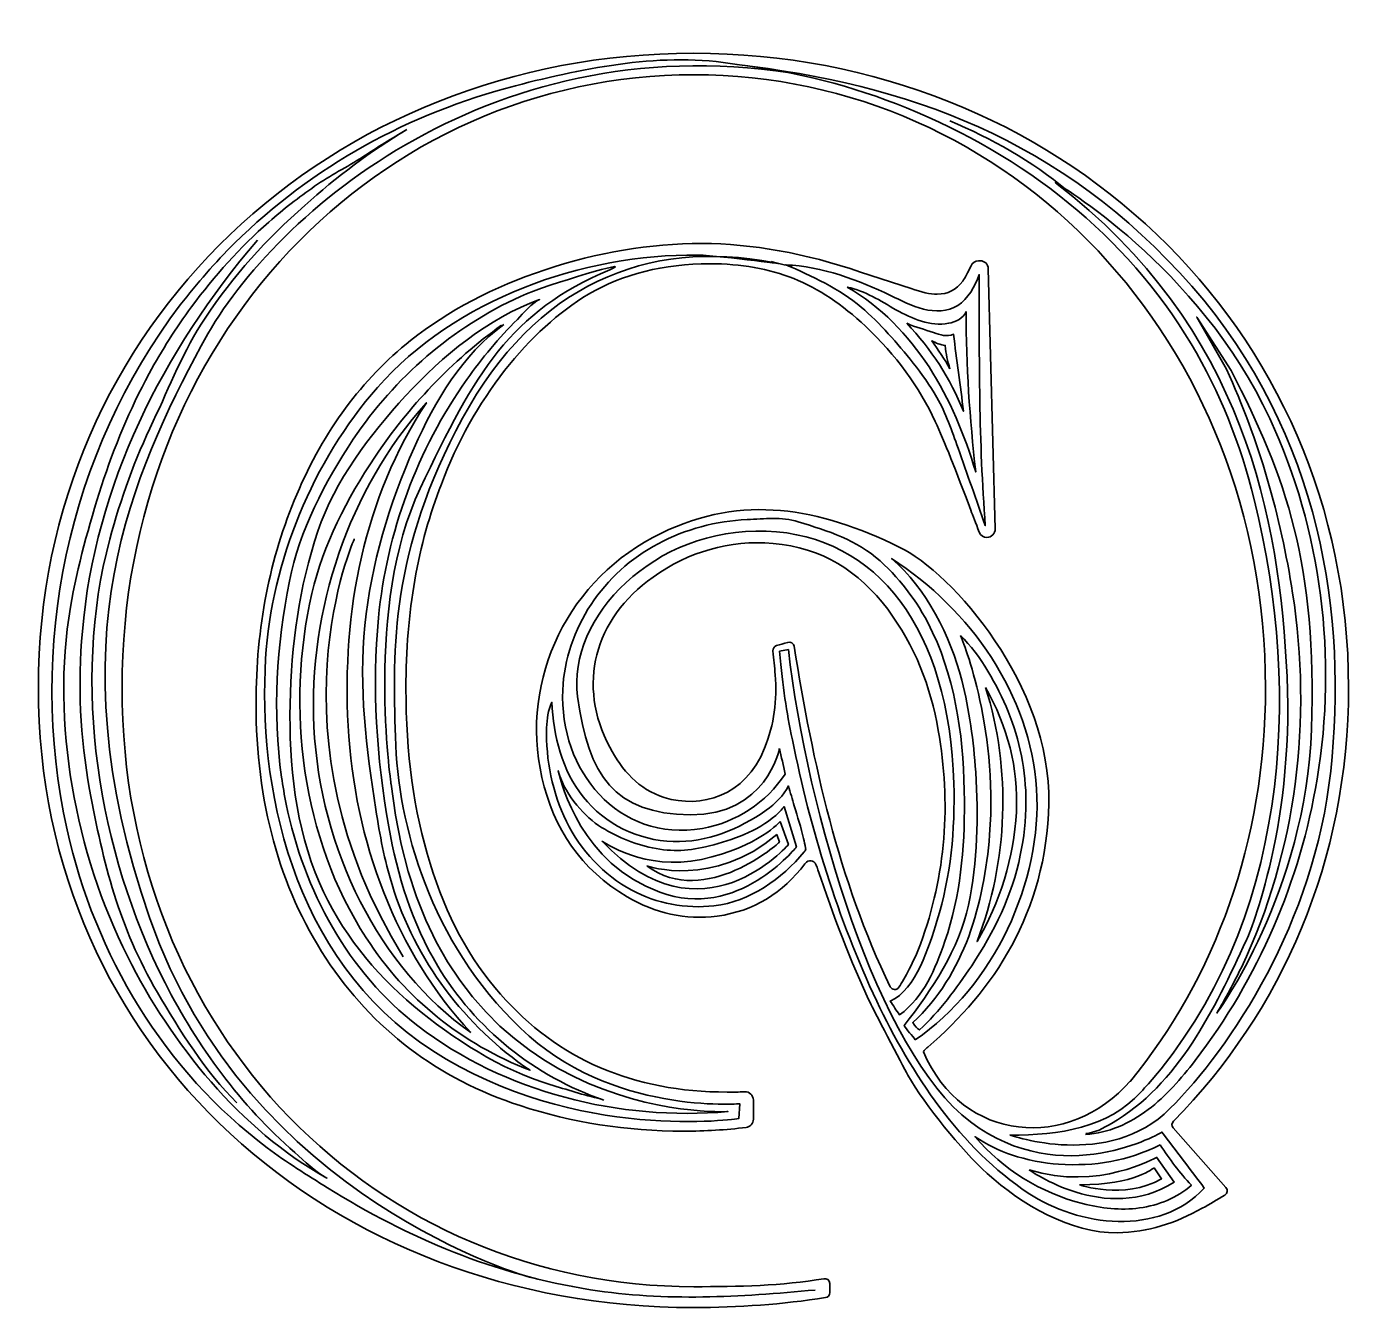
# Model space of a CAD drawing. Header units: inches. Extents: x 4.88 to 8.73, y 3.97 to 7.7.
import ezdxf

# ---------------------------------------------------------------- set-up
doc = ezdxf.new("R2010")
doc.units = ezdxf.units.IN
doc.header["$MEASUREMENT"] = 0
doc.layers.add('Layer 1', color=7, linetype='Continuous')

msp = doc.modelspace()

# ---------------------------------------------------------------- linework, layer by layer
at = {"layer": 'Layer 1', "color": 7, "lineweight": 35, "true_color": 0xffffff}
for points, knots in [([(6.3481, 4.0573), (6.3481, 4.0573), (5.5235, 4.2839), (5.2389, 5.1037), (4.9544, 5.9236), (5.1955, 6.4058), (5.3884, 6.7723), (5.5813, 7.1388), (6.2131, 7.7031), (7.1053, 7.5681)], [0, 0, 0, 0, 1, 1, 1, 2, 2, 2, 3, 3, 3, 3]), ([(6.9509, 7.5922), (6.7349, 7.6298), (6.513, 7.5835), (6.3047, 7.5304), (5.9961, 7.4504), (5.7135, 7.2961), (5.4858, 7.0713), (5.4289, 7.0154), (5.3769, 6.9546), (5.3277, 6.8919), (4.9997, 6.4598), (4.8792, 5.8917), (4.9978, 5.3613), (5.0788, 4.9976), (5.2823, 4.6572), (5.5813, 4.4353), (5.6373, 4.3929), (5.6971, 4.3553), (5.7569, 4.3186), (5.9932, 4.1711), (6.2459, 4.065), (6.5237, 4.0216), (6.7416, 3.9868), (6.9596, 4.0003), (7.1786, 4.0206)], [0, 0, 0, 0, 1, 1, 1, 2, 2, 2, 3, 3, 3, 4, 4, 4, 5, 5, 5, 6, 6, 6, 7, 7, 7, 8, 8, 8, 8]), ([(8.7333, 5.776), (8.7333, 6.8331), (7.8788, 7.625), (6.8236, 7.625), (5.7684, 7.625), (4.9139, 6.8331), (4.9139, 5.776), (4.9139, 4.7189), (5.7684, 3.9695), (6.8236, 3.9695), (6.9557, 3.9695), (7.084, 3.9791), (7.2084, 3.9984), (7.2152, 3.9994), (7.221, 4.0052), (7.221, 4.0129), (7.221, 4.0129), (7.221, 4.0399), (7.221, 4.0399), (7.221, 4.0495), (7.2123, 4.0553), (7.2036, 4.0534), (7.0831, 4.0331), (6.9548, 4.0302), (6.8246, 4.0302), (5.9044, 4.0302), (5.1579, 4.7633), (5.1579, 5.776), (5.1579, 6.7887), (5.9044, 7.5622), (6.8246, 7.5622), (7.7447, 7.5622), (8.4912, 6.7887), (8.4912, 5.776), (8.4912, 5.3246), (8.3427, 4.9301), (8.0977, 4.6292), (8.0977, 4.6292), (8.0977, 4.6302), (8.0977, 4.6302), (7.9183, 4.4247), (7.6077, 4.4488), (7.4939, 4.715), (7.4949, 4.716), (7.4949, 4.7179), (7.4959, 4.7189), (7.4997, 4.7218), (7.5026, 4.7256), (7.5065, 4.7285), (7.6965, 4.8915), (7.8527, 5.1192), (7.8595, 5.4384), (7.8672, 5.7818), (7.5788, 6.1107), (7.4235, 6.1859), (7.1882, 6.3007), (6.9673, 6.3412), (6.7301, 6.2264), (6.46, 6.0962), (6.3163, 5.803), (6.3819, 5.5146), (6.4156, 5.3651), (6.4957, 5.2455), (6.6307, 5.1664), (6.7117, 5.1192), (6.7995, 5.0979), (6.8931, 5.1105), (6.9992, 5.124), (7.084, 5.178), (7.1487, 5.2629), (7.1593, 5.2764), (7.1747, 5.2744), (7.1815, 5.259), (7.1834, 5.2551), (7.1843, 5.2503), (7.1863, 5.2455), (7.2316, 5.1124), (7.2798, 4.9793), (7.3416, 4.852), (7.3522, 4.8298), (7.4486, 4.6465), (7.4486, 4.6465), (7.5007, 4.5568), (7.6029, 4.4305), (7.6801, 4.3601), (7.7804, 4.2694), (7.9232, 4.1855), (8.0592, 4.1874), (8.1479, 4.1884), (8.2299, 4.2164), (8.307, 4.2588), (8.3292, 4.2704), (8.3495, 4.2839), (8.3726, 4.2974), (8.3803, 4.3022), (8.3823, 4.3128), (8.3755, 4.3196), (8.3755, 4.3196), (8.2222, 4.4932), (8.2222, 4.4932), (8.2173, 4.499), (8.2173, 4.5077), (8.2231, 4.5125), (8.5385, 4.8337), (8.7333, 5.2716), (8.7333, 5.776)], [0, 0, 0, 0, 1, 1, 1, 2, 2, 2, 3, 3, 3, 4, 4, 4, 5, 5, 5, 6, 6, 6, 7, 7, 7, 8, 8, 8, 9, 9, 9, 10, 10, 10, 11, 11, 11, 12, 12, 12, 13, 13, 13, 14, 14, 14, 15, 15, 15, 16, 16, 16, 17, 17, 17, 18, 18, 18, 19, 19, 19, 20, 20, 20, 21, 21, 21, 22, 22, 22, 23, 23, 23, 24, 24, 24, 25, 25, 25, 26, 26, 26, 27, 27, 27, 28, 28, 28, 29, 29, 29, 30, 30, 30, 31, 31, 31, 32, 32, 32, 33, 33, 33, 34, 34, 34, 35, 35, 35, 35]), ([(8.1276, 4.5974), (8.1353, 4.6051), (8.1421, 4.6138), (8.1498, 4.6215), (8.5549, 5.0854), (8.6012, 5.749), (8.4584, 6.3248), (8.4189, 6.4839), (8.3581, 6.6373), (8.2742, 6.7781), (8.0852, 7.0954), (7.7852, 7.3279), (7.4448, 7.4658), (7.2866, 7.5295), (7.1197, 7.5729), (6.95, 7.5922), (7.4419, 7.5343), (7.8952, 7.38), (8.2762, 6.9459), (8.6571, 6.5119), (8.7295, 5.9766), (8.6813, 5.5329), (8.633, 5.0893), (8.3909, 4.7285), (8.2125, 4.5492), (8.0341, 4.3697), (7.7466, 4.472), (7.7466, 4.472), (7.8904, 4.472), (8.0321, 4.4922), (8.1276, 4.5974)], [0, 0, 0, 0, 1, 1, 1, 2, 2, 2, 3, 3, 3, 4, 4, 4, 5, 5, 5, 6, 6, 6, 7, 7, 7, 8, 8, 8, 9, 9, 9, 10, 10, 10, 10]), ([(5.9883, 7.4031), (5.9449, 7.3771), (5.9025, 7.351), (5.8601, 7.3231), (5.8138, 7.2932), (5.7646, 7.2691), (5.7193, 7.2372), (5.673, 7.2054), (5.6286, 7.1707), (5.5862, 7.1331), (5.5022, 7.0598), (5.427, 6.9758), (5.3605, 6.8861), (5.3151, 6.8244), (5.2737, 6.7588), (5.237, 6.6913), (5.1801, 6.5871), (5.1348, 6.4772), (5.0981, 6.3643), (5.0615, 6.2496), (5.0277, 6.13), (5.0074, 6.0104), (4.9505, 5.6747), (5.0219, 5.2947), (5.1743, 4.9918), (5.3016, 4.7382), (5.5022, 4.4874), (5.7549, 4.3466), (5.7212, 4.3649), (5.6903, 4.3958), (5.6614, 4.4209), (5.5032, 4.5598), (5.3788, 4.7285), (5.2833, 4.9157), (5.0875, 5.3005), (5.0094, 5.7885), (5.1222, 6.2091), (5.1541, 6.3267), (5.1955, 6.4425), (5.2486, 6.5524), (5.2978, 6.6556), (5.3363, 6.7579), (5.4, 6.8533), (5.4801, 6.9739), (5.5813, 7.0858), (5.6903, 7.1813), (5.7829, 7.2642), (5.8823, 7.3395), (5.9883, 7.4031)], [0, 0, 0, 0, 1, 1, 1, 2, 2, 2, 3, 3, 3, 4, 4, 4, 5, 5, 5, 6, 6, 6, 7, 7, 7, 8, 8, 8, 9, 9, 9, 10, 10, 10, 11, 11, 11, 12, 12, 12, 13, 13, 13, 14, 14, 14, 15, 15, 15, 16, 16, 16, 16]), ([(7.9666, 4.4739), (8.0331, 4.4778), (8.0958, 4.5058), (8.1488, 4.5463), (8.2019, 4.5858), (8.2453, 4.6369), (8.2858, 4.689), (8.47, 4.9282), (8.5925, 5.2127), (8.6417, 5.5098), (8.7005, 5.8628), (8.6552, 6.2351), (8.5038, 6.5601), (8.2964, 7.0067), (7.8788, 7.2478), (7.8788, 7.2478), (8.4314, 6.8254), (8.5327, 6.266), (8.5539, 5.8088), (8.5752, 5.3526), (8.4353, 5.0391), (8.4353, 5.0391), (8.3417, 4.8395), (8.2385, 4.6196), (8.0418, 4.5057), (8.0186, 4.4922), (7.9945, 4.4787), (7.9675, 4.4768)], [0, 0, 0, 0, 1, 1, 1, 2, 2, 2, 3, 3, 3, 4, 4, 4, 5, 5, 5, 6, 6, 6, 7, 7, 7, 8, 8, 8, 9, 9, 9, 9]), ([(5.4926, 4.5665), (5.4019, 4.6533), (5.3248, 4.7797), (5.2611, 4.8877), (5.1492, 5.0777), (5.1029, 5.2648), (5.0634, 5.4789), (5.0354, 5.6304), (5.0287, 5.7866), (5.0422, 5.94), (5.0788, 6.3663), (5.2765, 6.7579), (5.5524, 7.08)], [0, 0, 0, 0, 1, 1, 1, 2, 2, 2, 3, 3, 3, 4, 4, 4, 4]), ([(6.2729, 6.7), (6.3491, 6.7964), (6.4301, 6.8707), (6.5179, 6.9228), (6.6182, 6.9816), (6.7358, 7.0115), (6.8718, 7.0115), (6.9625, 7.0115), (7.0435, 6.9971), (7.1158, 6.9681), (7.1882, 6.9392), (7.2576, 6.8929), (7.3251, 6.8292), (7.4139, 6.7453), (7.4823, 6.6527), (7.5287, 6.5515), (7.5547, 6.4946), (7.5894, 6.4087), (7.6319, 6.293), (7.6377, 6.2776), (7.6463, 6.2563), (7.6569, 6.2293), (7.6608, 6.2197), (7.6695, 6.2139), (7.6791, 6.2139), (7.6791, 6.2139), (7.6791, 6.2139), (7.6791, 6.2139), (7.6926, 6.2139), (7.7032, 6.2255), (7.7032, 6.239), (7.7032, 6.239), (7.683, 6.9971), (7.683, 6.9971), (7.683, 7.0106), (7.6724, 7.0202), (7.6589, 7.0202), (7.6589, 7.0202), (7.655, 7.0202), (7.655, 7.0202), (7.6454, 7.0202), (7.6367, 7.0144), (7.6328, 7.0058), (7.6232, 6.9855), (7.6155, 6.9701), (7.6087, 6.9604), (7.5894, 6.9353), (7.5644, 6.9228), (7.5345, 6.9228), (7.5132, 6.9228), (7.4872, 6.9286), (7.4583, 6.9392), (7.4583, 6.9392), (7.3107, 6.9874), (7.3107, 6.9874), (7.1487, 7.0424), (6.9943, 7.0704), (6.8487, 7.0704), (6.6963, 7.0704), (6.5439, 7.0453), (6.3915, 6.9942), (6.2391, 6.9431), (6.1089, 6.8746), (5.999, 6.7878), (5.8572, 6.6749), (5.7463, 6.5254), (5.6672, 6.3393), (5.5881, 6.1531), (5.5485, 5.9506), (5.5485, 5.7307), (5.5485, 5.4433), (5.616, 5.1954), (5.752, 4.988), (5.888, 4.7807), (6.0771, 4.6369), (6.3182, 4.5579), (6.4696, 4.5087), (6.6288, 4.4836), (6.7947, 4.4836), (6.8583, 4.4836), (6.9191, 4.4875), (6.977, 4.4942), (6.9885, 4.4961), (6.9982, 4.5058), (6.9982, 4.5183), (6.9982, 4.5183), (6.9982, 4.5743), (6.9982, 4.5743), (6.9982, 4.5878), (6.9866, 4.5993), (6.9731, 4.5984), (6.9557, 4.5974), (6.9393, 4.5974), (6.922, 4.5974), (6.6481, 4.5974), (6.4272, 4.6929), (6.2613, 4.8829), (6.1706, 4.9852), (6.1022, 5.1125), (6.0559, 5.2639), (6.0086, 5.4153), (5.9855, 5.586), (5.9855, 5.7741), (5.9855, 5.9969), (6.0202, 6.1947), (6.0887, 6.3692), (6.135, 6.4926), (6.1977, 6.6036), (6.2729, 6.7)], [0, 0, 0, 0, 1, 1, 1, 2, 2, 2, 3, 3, 3, 4, 4, 4, 5, 5, 5, 6, 6, 6, 7, 7, 7, 8, 8, 8, 9, 9, 9, 10, 10, 10, 11, 11, 11, 12, 12, 12, 13, 13, 13, 14, 14, 14, 15, 15, 15, 16, 16, 16, 17, 17, 17, 18, 18, 18, 19, 19, 19, 20, 20, 20, 21, 21, 21, 22, 22, 22, 23, 23, 23, 24, 24, 24, 25, 25, 25, 26, 26, 26, 27, 27, 27, 28, 28, 28, 29, 29, 29, 30, 30, 30, 31, 31, 31, 32, 32, 32, 33, 33, 33, 34, 34, 34, 35, 35, 35, 36, 36, 36, 36]), ([(7.057, 7.0154), (7.1294, 7.0019), (6.9104, 7.0356), (6.8362, 7.0366), (6.5005, 7.0405), (6.1272, 6.9074), (5.9025, 6.6508), (5.7144, 6.4367), (5.5939, 6.1444), (5.5765, 5.8609), (5.5543, 5.504), (5.644, 4.988), (6.0636, 4.7179), (6.4831, 4.4479), (6.9557, 4.5202), (6.9557, 4.5202), (6.9557, 4.5202), (6.9586, 4.5636), (6.9586, 4.5636), (6.9586, 4.5636), (6.5825, 4.5298), (6.3192, 4.7835), (6.0559, 5.0372), (5.9623, 5.3719), (5.9546, 5.6323), (5.9469, 5.8927), (5.9401, 6.1724), (6.1504, 6.5611), (6.3607, 6.9498), (6.6886, 7.0858), (7.057, 7.0154)], [0, 0, 0, 0, 1, 1, 1, 2, 2, 2, 3, 3, 3, 4, 4, 4, 5, 5, 5, 6, 6, 6, 7, 7, 7, 8, 8, 8, 9, 9, 9, 10, 10, 10, 10]), ([(6.5796, 6.9942), (6.6625, 7.0289), (6.4012, 6.9527), (6.3192, 6.9161), (6.1215, 6.8264), (5.9527, 6.6797), (5.8321, 6.5003), (5.7492, 6.3769), (5.6749, 6.2322), (5.646, 6.0866), (5.6083, 5.8995), (5.5958, 5.7056), (5.6228, 5.5156), (5.6267, 5.4895), (5.6315, 5.4625), (5.6363, 5.4365), (5.6874, 5.1857), (5.8176, 4.9456), (6.0202, 4.7903), (6.2729, 4.5964), (6.6085, 4.5125), (6.9239, 4.5405), (6.9239, 4.5405), (6.053, 4.4942), (5.9421, 5.4953), (5.9421, 5.4953), (5.8649, 6.0162), (6.0269, 6.3566), (6.189, 6.6971), (6.2883, 6.8707), (6.5796, 6.9942)], [0, 0, 0, 0, 1, 1, 1, 2, 2, 2, 3, 3, 3, 4, 4, 4, 5, 5, 5, 6, 6, 6, 7, 7, 7, 8, 8, 8, 9, 9, 9, 10, 10, 10, 10]), ([(7.464, 6.7222), (7.4891, 6.6903), (7.5132, 6.6576), (7.5335, 6.6219), (7.5595, 6.5756), (7.5769, 6.5245), (7.5952, 6.4743), (7.6212, 6.3991), (7.6482, 6.3238), (7.6743, 6.2486), (7.656, 6.4917), (7.656, 6.7357), (7.6569, 6.9797), (7.6425, 6.945), (7.6251, 6.9093), (7.5942, 6.89), (7.5653, 6.8717), (7.5277, 6.8707), (7.4939, 6.8794), (7.4602, 6.8881), (7.4293, 6.9045), (7.3984, 6.9189), (7.3049, 6.9643), (7.1978, 7.0038), (7.0927, 7.0086), (7.167, 6.9768), (7.2509, 6.9373), (7.3126, 6.8852), (7.3676, 6.837), (7.4178, 6.781), (7.464, 6.7222)], [0, 0, 0, 0, 1, 1, 1, 2, 2, 2, 3, 3, 3, 4, 4, 4, 5, 5, 5, 6, 6, 6, 7, 7, 7, 8, 8, 8, 9, 9, 9, 10, 10, 10, 10]), ([(7.2721, 6.9431), (7.3695, 6.8871), (7.4496, 6.8042), (7.5103, 6.7106), (7.5711, 6.6171), (7.6145, 6.5119), (7.6463, 6.4049), (7.629, 6.5602), (7.6184, 6.7154), (7.6184, 6.8717), (7.6107, 6.8524), (7.5885, 6.8418), (7.5672, 6.8379), (7.5142, 6.8283), (7.4612, 6.8514), (7.4139, 6.8775), (7.3676, 6.9035), (7.3252, 6.9324), (7.2721, 6.9431)], [0, 0, 0, 0, 1, 1, 1, 2, 2, 2, 3, 3, 3, 4, 4, 4, 5, 5, 5, 6, 6, 6, 6]), ([(6.5536, 4.5781), (6.5034, 4.5877), (6.4542, 4.6051), (6.405, 4.6196), (6.2623, 4.662), (6.1215, 4.7536), (6.0086, 4.8481), (5.8919, 4.9456), (5.7945, 5.0671), (5.7337, 5.2069), (5.6633, 5.3699), (5.644, 5.5513), (5.6479, 5.7287), (5.6508, 5.8994), (5.6739, 6.0702), (5.7289, 6.2322), (5.7781, 6.3788), (5.8803, 6.5129), (5.9845, 6.6267), (6.0906, 6.7424), (6.2256, 6.8524), (6.3751, 6.9073), (6.3529, 6.8987), (6.3269, 6.8659), (6.3105, 6.8495), (6.2565, 6.7955), (6.2073, 6.7366), (6.1629, 6.6739), (6.0182, 6.4695), (5.9295, 6.2283), (5.9054, 5.9795), (5.8861, 5.7779), (5.8996, 5.5696), (5.9353, 5.3709), (5.9604, 5.2291), (6.0038, 5.0893), (6.078, 4.9648), (6.187, 4.7835), (6.3616, 4.6417), (6.5622, 4.5742)], [0, 0, 0, 0, 1, 1, 1, 2, 2, 2, 3, 3, 3, 4, 4, 4, 5, 5, 5, 6, 6, 6, 7, 7, 7, 8, 8, 8, 9, 9, 9, 10, 10, 10, 11, 11, 11, 12, 12, 12, 13, 13, 13, 13]), ([(6.2642, 6.8321), (6.1205, 6.7299), (5.9922, 6.5939), (5.8948, 6.4483), (5.8138, 6.3277), (5.7443, 6.1927), (5.7115, 6.0509), (5.6344, 5.7181), (5.6816, 5.3362), (5.8697, 5.0468), (5.9855, 4.8684), (6.1485, 4.7382), (6.3472, 4.661), (6.1571, 4.7893), (6.0115, 4.9832), (5.945, 5.2021), (5.9228, 5.2735), (5.9093, 5.3468), (5.8977, 5.4211), (5.8697, 5.5966), (5.8475, 5.7789), (5.8659, 5.9573), (5.8842, 6.1367), (5.9363, 6.3113), (6.0096, 6.4753), (6.0703, 6.6122), (6.1494, 6.7463), (6.2709, 6.8341)], [0, 0, 0, 0, 1, 1, 1, 2, 2, 2, 3, 3, 3, 4, 4, 4, 5, 5, 5, 6, 6, 6, 7, 7, 7, 8, 8, 8, 9, 9, 9, 9]), ([(7.4457, 6.8379), (7.5161, 6.7637), (7.573, 6.6769), (7.6107, 6.5814), (7.602, 6.6556), (7.5904, 6.7328), (7.5817, 6.8061), (7.5634, 6.7984), (7.5422, 6.8032), (7.5238, 6.8109), (7.4968, 6.8206), (7.4708, 6.8254), (7.4457, 6.8379)], [0, 0, 0, 0, 1, 1, 1, 2, 2, 2, 3, 3, 3, 4, 4, 4, 4]), ([(8.3909, 6.7), (8.553, 6.3885), (8.6417, 6.1309), (8.6253, 5.6554), (8.6089, 5.1799), (8.3495, 4.8279), (8.3495, 4.8279), (8.3755, 4.8713), (8.3987, 4.9157), (8.4208, 4.961), (8.5819, 5.2967), (8.6272, 5.6853), (8.5703, 6.0519), (8.5356, 6.2747), (8.472, 6.4994), (8.3774, 6.7039), (8.3774, 6.7039), (8.2906, 6.8562), (8.2906, 6.8562), (8.2906, 6.8562), (8.3909, 6.7), (8.3909, 6.7)], [0, 0, 0, 0, 1, 1, 1, 2, 2, 2, 3, 3, 3, 4, 4, 4, 5, 5, 5, 6, 6, 6, 7, 7, 7, 7]), ([(7.5711, 6.7048), (7.5557, 6.7338), (7.5373, 6.7608), (7.5181, 6.7868), (7.5296, 6.781), (7.5441, 6.7752), (7.5576, 6.7733), (7.5595, 6.7473), (7.5643, 6.7299), (7.5711, 6.7048)], [0, 0, 0, 0, 1, 1, 1, 2, 2, 2, 3, 3, 3, 3]), ([(6.1745, 4.771), (5.9073, 4.96), (5.7347, 5.3034), (5.7173, 5.6622), (5.7009, 6.0036), (5.8176, 6.3518), (6.0452, 6.6064), (5.862, 6.3287), (5.7993, 5.9978), (5.8167, 5.6651), (5.836, 5.3265), (5.9556, 5.0054), (6.1745, 4.771)], [0, 0, 0, 0, 1, 1, 1, 2, 2, 2, 3, 3, 3, 4, 4, 4, 4]), ([(7.0744, 5.5985), (7.0744, 5.5985), (7.0358, 5.4027), (6.814, 5.4056), (6.5921, 5.4085), (6.5179, 5.5185), (6.486, 5.75), (6.4542, 5.9814), (6.7108, 6.2447), (7.0358, 6.2322), (7.3608, 6.2197), (7.5692, 5.9457), (7.5827, 5.4963), (7.5865, 5.3622), (7.574, 5.2253), (7.5335, 5.096), (7.5113, 5.0247), (7.4727, 4.8954), (7.3975, 4.8626), (7.4062, 4.8491), (7.4148, 4.8356), (7.4245, 4.8221), (7.4968, 4.8771), (7.5277, 4.9542), (7.5566, 5.0372), (7.602, 5.1683), (7.6145, 5.3072), (7.6135, 5.4452), (7.6126, 5.613), (7.5923, 5.7847), (7.5209, 5.9371), (7.4843, 6.0152), (7.4322, 6.0875), (7.3676, 6.1454), (7.2991, 6.2062), (7.2161, 6.2332), (7.1293, 6.2592), (7.0792, 6.2746), (7.0319, 6.2679), (6.9798, 6.266), (6.8901, 6.2621), (6.8004, 6.238), (6.7204, 6.1956), (6.5622, 6.1116), (6.4503, 5.9496), (6.4426, 5.7692), (6.432, 5.5358), (6.6027, 5.3237), (6.8496, 5.3661), (6.947, 5.3825), (7.0367, 5.4413), (7.0907, 5.5243), (7.0879, 5.5493), (7.0782, 5.5744), (7.0744, 5.5985)], [0, 0, 0, 0, 1, 1, 1, 2, 2, 2, 3, 3, 3, 4, 4, 4, 5, 5, 5, 6, 6, 6, 7, 7, 7, 8, 8, 8, 9, 9, 9, 10, 10, 10, 11, 11, 11, 12, 12, 12, 13, 13, 13, 14, 14, 14, 15, 15, 15, 16, 16, 16, 17, 17, 17, 18, 18, 18, 18]), ([(7.3975, 4.9041), (7.2451, 5.2175), (7.1727, 5.5542), (7.1168, 5.8966), (7.1159, 5.9052), (7.1072, 5.9101), (7.0985, 5.9081), (7.0869, 5.9052), (7.0763, 5.9014), (7.0657, 5.8985), (7.059, 5.8966), (7.0551, 5.8898), (7.0551, 5.8831), (7.058, 5.8589), (7.0599, 5.8368), (7.0618, 5.8136), (7.0676, 5.7403), (7.059, 5.6689), (7.031, 5.5995), (6.975, 5.4587), (6.8439, 5.423), (6.7387, 5.4558), (6.6635, 5.4799), (6.6153, 5.5358), (6.5796, 5.6024), (6.4841, 5.7828), (6.5323, 5.9757), (6.7059, 6.0981), (6.8101, 6.1724), (6.9278, 6.2071), (7.0561, 6.1965), (7.1969, 6.1849), (7.3059, 6.1155), (7.3898, 6.0046), (7.4689, 5.8995), (7.5152, 5.7798), (7.5373, 5.6516), (7.575, 5.4394), (7.5595, 5.231), (7.4853, 5.0285), (7.466, 4.9764), (7.439, 4.9292), (7.4226, 4.9031), (7.4168, 4.8935), (7.4023, 4.8944), (7.3975, 4.9041)], [0, 0, 0, 0, 1, 1, 1, 2, 2, 2, 3, 3, 3, 4, 4, 4, 5, 5, 5, 6, 6, 6, 7, 7, 7, 8, 8, 8, 9, 9, 9, 10, 10, 10, 11, 11, 11, 12, 12, 12, 13, 13, 13, 14, 14, 14, 15, 15, 15, 15]), ([(7.4698, 4.7498), (7.4631, 4.7613), (7.4438, 4.7797), (7.438, 4.7912), (7.5171, 4.8935), (7.5991, 5.016), (7.6251, 5.1423), (7.6521, 5.2696), (7.655, 5.4008), (7.6463, 5.5301), (7.6405, 5.6207), (7.628, 5.7104), (7.6058, 5.7982), (7.573, 5.9255), (7.5026, 6.0663), (7.4013, 6.1522), (7.6309, 6.0056), (7.8064, 5.7529), (7.8238, 5.4809), (7.8412, 5.2118), (7.6984, 4.9041), (7.4698, 4.7498)], [0, 0, 0, 0, 1, 1, 1, 2, 2, 2, 3, 3, 3, 4, 4, 4, 5, 5, 5, 6, 6, 6, 7, 7, 7, 7]), ([(7.602, 5.9284), (7.602, 5.9284), (7.7129, 5.6709), (7.6868, 5.3468), (7.6714, 5.1481), (7.6145, 4.9398), (7.4631, 4.7999), (7.4708, 4.7883), (7.4747, 4.7835), (7.4824, 4.7787), (7.5412, 4.8327), (7.5904, 4.8993), (7.6348, 4.9658), (7.7003, 5.0642), (7.7524, 5.1712), (7.7765, 5.2879), (7.7872, 5.3391), (7.7929, 5.3902), (7.7929, 5.4423), (7.7929, 5.5329), (7.7756, 5.6236), (7.7409, 5.7065), (7.709, 5.7837), (7.6618, 5.8696), (7.602, 5.9284)], [0, 0, 0, 0, 1, 1, 1, 2, 2, 2, 3, 3, 3, 4, 4, 4, 5, 5, 5, 6, 6, 6, 7, 7, 7, 8, 8, 8, 8]), ([(7.0744, 5.8821), (7.084, 5.776), (7.0946, 5.7085), (7.112, 5.6236), (7.1641, 5.3651), (7.2451, 5.1008), (7.3579, 4.8626), (7.4573, 4.6523), (7.602, 4.4334), (7.7997, 4.3032), (7.9463, 4.2058), (8.1807, 4.1749), (8.3128, 4.3177), (8.2733, 4.3707), (8.2289, 4.4276), (8.1893, 4.4807), (8.1893, 4.4807), (7.899, 4.308), (7.6309, 4.5106), (7.3608, 4.715), (7.1544, 5.4162), (7.1004, 5.8869), (7.1004, 5.8869), (7.0744, 5.8821), (7.0744, 5.8821)], [0, 0, 0, 0, 1, 1, 1, 2, 2, 2, 3, 3, 3, 4, 4, 4, 5, 5, 5, 6, 6, 6, 7, 7, 7, 8, 8, 8, 8]), ([(7.6753, 5.777), (7.7505, 5.5368), (7.7408, 5.2706), (7.6502, 5.0362), (7.7167, 5.1491), (7.7582, 5.2822), (7.765, 5.4134), (7.7717, 5.5436), (7.7389, 5.6622), (7.6753, 5.777)], [0, 0, 0, 0, 1, 1, 1, 2, 2, 2, 3, 3, 3, 3]), ([(7.1448, 5.3362), (7.1467, 5.3275), (7.1487, 5.3188), (7.1506, 5.3092), (7.1506, 5.3073), (7.1515, 5.3053), (7.1506, 5.3034), (7.1496, 5.3015), (7.1487, 5.2995), (7.1467, 5.2976), (7.0802, 5.2185), (6.9895, 5.1529), (6.8834, 5.1404), (6.8014, 5.1308), (6.7166, 5.1472), (6.6442, 5.1857), (6.5613, 5.2301), (6.4947, 5.3024), (6.4532, 5.3863), (6.4118, 5.4703), (6.3934, 5.5648), (6.3954, 5.6593), (6.3963, 5.6853), (6.4002, 5.7095), (6.4108, 5.7336), (6.4147, 5.6352), (6.4407, 5.5349), (6.5024, 5.4577), (6.5651, 5.3786), (6.6635, 5.3304), (6.7648, 5.3275), (6.8622, 5.3246), (6.9567, 5.3632), (7.0358, 5.4191), (7.0618, 5.4375), (7.0869, 5.4616), (7.1004, 5.4895), (7.1062, 5.4703), (7.112, 5.451), (7.1168, 5.4317), (7.1274, 5.3998), (7.1371, 5.368), (7.1448, 5.3362)], [0, 0, 0, 0, 1, 1, 1, 2, 2, 2, 3, 3, 3, 4, 4, 4, 5, 5, 5, 6, 6, 6, 7, 7, 7, 8, 8, 8, 9, 9, 9, 10, 10, 10, 11, 11, 11, 12, 12, 12, 13, 13, 13, 14, 14, 14, 14]), ([(7.0879, 5.4297), (7.0879, 5.4297), (7.1236, 5.3121), (7.1236, 5.3121), (7.1236, 5.3121), (6.9528, 5.0951), (6.7252, 5.1799), (6.4966, 5.2648), (6.4407, 5.4905), (6.4291, 5.5339), (6.4446, 5.4741), (6.4976, 5.4076), (6.5468, 5.3748), (6.595, 5.3429), (6.6481, 5.3208), (6.704, 5.3092), (6.7628, 5.2967), (6.812, 5.3005), (6.8699, 5.315), (6.9374, 5.3323), (7.0097, 5.3574), (7.0637, 5.4037), (7.0715, 5.4114), (7.0811, 5.4201), (7.0879, 5.4297)], [0, 0, 0, 0, 1, 1, 1, 2, 2, 2, 3, 3, 3, 4, 4, 4, 5, 5, 5, 6, 6, 6, 7, 7, 7, 8, 8, 8, 8]), ([(7.0763, 5.3863), (7.0763, 5.3863), (7.1004, 5.3188), (7.1004, 5.3188), (7.1004, 5.3188), (6.8467, 5.0218), (6.5574, 5.3285), (6.5574, 5.3285), (6.6818, 5.2397), (6.8467, 5.2754), (7.0165, 5.313), (7.0763, 5.3863), (7.0763, 5.3863)], [0, 0, 0, 0, 1, 1, 1, 2, 2, 2, 3, 3, 3, 4, 4, 4, 4]), ([(7.0667, 5.3478), (7.0667, 5.3478), (7.0744, 5.3256), (7.0744, 5.3256), (7.0744, 5.3256), (6.8593, 5.1308), (6.6886, 5.2561), (6.6886, 5.2561), (6.8815, 5.1905), (7.0667, 5.3478)], [0, 0, 0, 0, 1, 1, 1, 2, 2, 2, 3, 3, 3, 3]), ([(8.1845, 4.444), (8.2106, 4.4025), (8.2414, 4.362), (8.2752, 4.3263), (8.2337, 4.2887), (8.1797, 4.2675), (8.1238, 4.2598), (8.0688, 4.2521), (8.0119, 4.2588), (7.9579, 4.2723), (7.8363, 4.3032), (7.7254, 4.3726), (7.6444, 4.4672), (7.6791, 4.445), (7.7139, 4.4257), (7.7534, 4.4132), (7.7901, 4.4016), (7.8489, 4.389), (7.8875, 4.3871), (7.9955, 4.3813), (8.0871, 4.3948), (8.1845, 4.444)], [0, 0, 0, 0, 1, 1, 1, 2, 2, 2, 3, 3, 3, 4, 4, 4, 5, 5, 5, 6, 6, 6, 7, 7, 7, 7]), ([(7.8026, 4.3707), (7.8026, 4.3707), (8.0263, 4.2087), (8.225, 4.335), (8.225, 4.335), (8.1739, 4.4074), (8.1739, 4.4074), (8.1739, 4.4074), (8.0022, 4.308), (7.8026, 4.3707)], [0, 0, 0, 0, 1, 1, 1, 2, 2, 2, 3, 3, 3, 3]), ([(7.9492, 4.3273), (7.9492, 4.3273), (8.0765, 4.282), (8.1884, 4.3447), (8.1884, 4.3447), (8.1662, 4.3765), (8.1662, 4.3765), (8.1662, 4.3775), (8.1132, 4.3273), (7.9492, 4.3273)], [0, 0, 0, 0, 1, 1, 1, 2, 2, 2, 3, 3, 3, 3])]:
    msp.add_open_spline(points, degree=3, knots=knots, dxfattribs=at)
for points in [[(7.5711, 7.4282), (7.6917, 7.3761), (7.8113, 7.3115), (7.9116, 7.2257)], [(7.0503, 7.0183), (7.0686, 7.0115), (7.0917, 7.0077), (7.111, 7.0048)], [(5.835, 6.21), (5.835, 6.21), (5.5765, 5.6381), (5.9777, 4.9919)]]:
    msp.add_open_spline(points, degree=3, dxfattribs=at)

doc.saveas('drawing.dxf')
